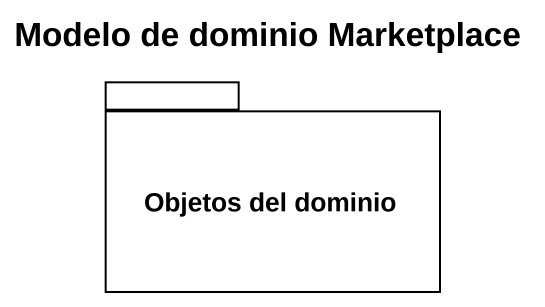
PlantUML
@startuml
title Modelo de dominio Marketplace
package "Objetos del dominio" as Objetos_del_dominio {
}
@enduml
